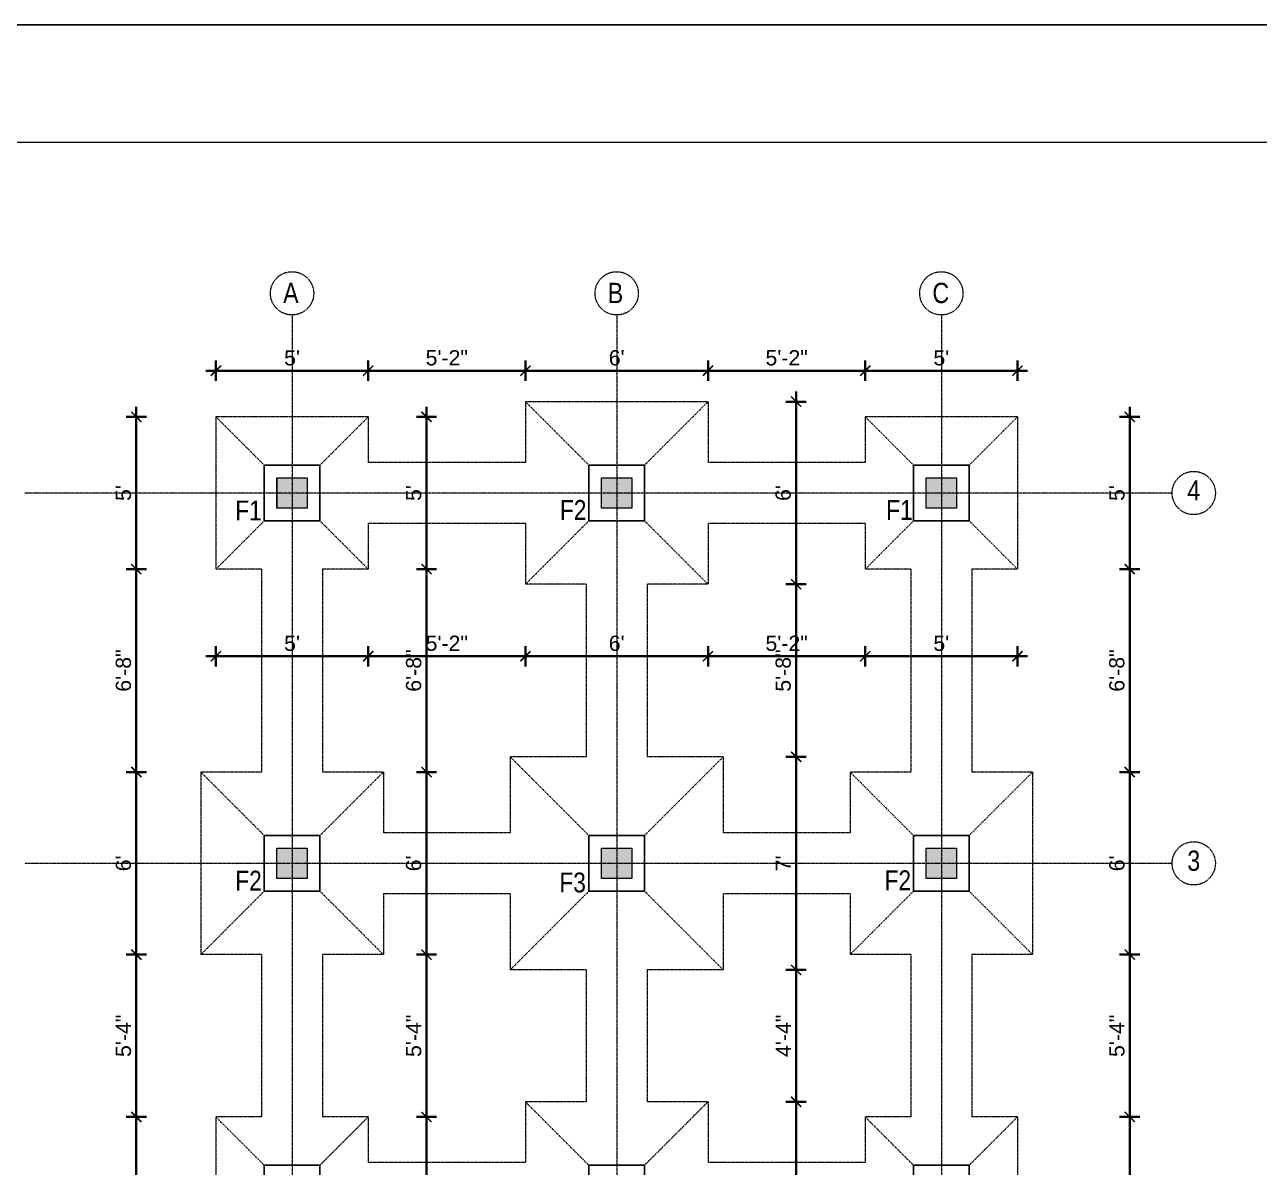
# Model space of a CAD drawing. Header units: inches. Extents: x 85856 to 287200, y -126184 to 75211.
# Drawn here: x 186361.9 to 186848.7, y -23854.2 to -23403.8 of the extents above; entities that cross this region are included whole.
import ezdxf

# ---------------------------------------------------------------- set-up
doc = ezdxf.new("R2010")
doc.units = ezdxf.units.IN
doc.header["$LTSCALE"] = 0.5
doc.header["$MEASUREMENT"] = 0
doc.header["$PDMODE"] = 66
doc.linetypes.add('CENTER', pattern=[2, 1.25, -0.25, 0.25, -0.25])
for name, color, linetype, lineweight in [('Annotate-Lite.w', 177, 'Continuous', 9), ('Annotations-Bold.w', 177, 'Continuous', 13), ('ELE1', 3, 'Continuous', 9), ('Toilet', 7, 'Continuous', 25), ('wall', 1, 'Continuous', 40)]:
    doc.layers.add(name, color=color, linetype=linetype, lineweight=lineweight)
doc.styles.add('ARAIL', font='ARIALN.TTF')
doc.styles.get("Standard").update_dxf_attribs({"font": 'arial.ttf'})
doc.dimstyles.new('1 by 96', dxfattribs={"dimtxt": 6, "dimasz": 4, "dimexe": 4, "dimexo": 4, "dimgap": 2, "dimtad": 1, "dimdec": 0, "dimzin": 0, "dimdsep": 46, "dimlunit": 4, "dimtxsty": 'Standard', "dimblk": 'ARCHTICK', "dimcen": 0, "dimdle": 4, "dimadec": 0, "dimazin": 0, "dimtfac": 1, "dimtdec": 0, "dimtix": 1, "dimtofl": 0, "dimtmove": 1, "dimatfit": 3, "dimldrblk": 'ARCHTICK', "dimfxl": 4, "dimfxlon": 1, "dimtolj": 1, "dimtzin": 0, "dimlwd": -1, "dimlwe": -1, "dimarcsym": 0})

# ---------------------------------------------------------------- blocks, each defined once
blk = doc.blocks.new('_ArchTick')
at = {"color": 0, "linetype": 'ByBlock', "const_width": 0.15}
blk.add_lwpolyline([(-0.5, -0.5), (0.5, 0.5)], dxfattribs=at)
blk = doc.blocks.new('*D1182')
at = {"layer": 'Defpoints', "color": 0, "transparency": 16777216}
for p in [(186497.3, -23540.18), (186437.3, -23558.39), (186497.3, -23558.39)]:
    blk.add_point(p, dxfattribs=at)
at = {"layer": 'wall', "color": 0, "transparency": 16777216}
for p, q in [((186437.3, -23544.18), (186437.3, -23536.18)), ((186497.3, -23544.18), (186497.3, -23536.18)), ((186433.3, -23540.18), (186501.3, -23540.18))]:
    blk.add_line(p, q, dxfattribs=at)
at = {"layer": 'wall', "color": 0, "transparency": 16777216, "xscale": 4, "yscale": 4, "zscale": 4, "rotation": 180}
blk.add_blockref('_ArchTick', (186437.3, -23540.18), dxfattribs=at)
at = {"layer": 'wall', "color": 0, "transparency": 16777216, "xscale": 4, "yscale": 4, "zscale": 4}
blk.add_blockref('_ArchTick', (186497.3, -23540.18), dxfattribs=at)
at = {"layer": 'wall', "color": 0, "transparency": 16777216, "insert": (186467.3, -23535.13), "char_height": 6, "attachment_point": 5}
blk.add_mtext("\\A1;5'", dxfattribs=at)
blk = doc.blocks.new('*D1183')
at = {"layer": 'Defpoints', "color": 0, "transparency": 16777216}
for p in [(186559.3, -23540.18), (186559.3, -23552.39), (186497.3, -23558.39)]:
    blk.add_point(p, dxfattribs=at)
at = {"layer": 'wall', "color": 0, "transparency": 16777216}
for p, q in [((186497.3, -23544.18), (186497.3, -23536.18)), ((186559.3, -23544.18), (186559.3, -23536.18)), ((186493.3, -23540.18), (186563.3, -23540.18))]:
    blk.add_line(p, q, dxfattribs=at)
at = {"layer": 'wall', "color": 0, "transparency": 16777216, "xscale": 4, "yscale": 4, "zscale": 4, "rotation": 180}
blk.add_blockref('_ArchTick', (186497.3, -23540.18), dxfattribs=at)
at = {"layer": 'wall', "color": 0, "transparency": 16777216, "xscale": 4, "yscale": 4, "zscale": 4}
blk.add_blockref('_ArchTick', (186559.3, -23540.18), dxfattribs=at)
at = {"layer": 'wall', "color": 0, "transparency": 16777216, "insert": (186528.3, -23535.12), "char_height": 6, "attachment_point": 5}
blk.add_mtext('\\A1;5\'-2"', dxfattribs=at)
blk = doc.blocks.new('*D1184')
at = {"layer": 'Defpoints', "color": 0, "transparency": 16777216}
for p in [(186631.3, -23540.18), (186559.3, -23552.39), (186631.3, -23552.39)]:
    blk.add_point(p, dxfattribs=at)
at = {"layer": 'wall', "color": 0, "transparency": 16777216}
for p, q in [((186559.3, -23544.18), (186559.3, -23536.18)), ((186631.3, -23544.18), (186631.3, -23536.18)), ((186555.3, -23540.18), (186635.3, -23540.18))]:
    blk.add_line(p, q, dxfattribs=at)
at = {"layer": 'wall', "color": 0, "transparency": 16777216, "xscale": 4, "yscale": 4, "zscale": 4, "rotation": 180}
blk.add_blockref('_ArchTick', (186559.3, -23540.18), dxfattribs=at)
at = {"layer": 'wall', "color": 0, "transparency": 16777216, "xscale": 4, "yscale": 4, "zscale": 4}
blk.add_blockref('_ArchTick', (186631.3, -23540.18), dxfattribs=at)
at = {"layer": 'wall', "color": 0, "transparency": 16777216, "insert": (186595.3, -23535.12), "char_height": 6, "attachment_point": 5}
blk.add_mtext("\\A1;6'", dxfattribs=at)
blk = doc.blocks.new('*D1185')
at = {"layer": 'Defpoints', "color": 0, "transparency": 16777216}
for p in [(186693.3, -23540.18), (186631.3, -23552.39), (186693.3, -23558.39)]:
    blk.add_point(p, dxfattribs=at)
at = {"layer": 'wall', "color": 0, "transparency": 16777216}
for p, q in [((186631.3, -23544.18), (186631.3, -23536.18)), ((186693.3, -23544.18), (186693.3, -23536.18)), ((186627.3, -23540.18), (186697.3, -23540.18))]:
    blk.add_line(p, q, dxfattribs=at)
at = {"layer": 'wall', "color": 0, "transparency": 16777216, "xscale": 4, "yscale": 4, "zscale": 4, "rotation": 180}
blk.add_blockref('_ArchTick', (186631.3, -23540.18), dxfattribs=at)
at = {"layer": 'wall', "color": 0, "transparency": 16777216, "xscale": 4, "yscale": 4, "zscale": 4}
blk.add_blockref('_ArchTick', (186693.3, -23540.18), dxfattribs=at)
at = {"layer": 'wall', "color": 0, "transparency": 16777216, "insert": (186662.3, -23535.12), "char_height": 6, "attachment_point": 5}
blk.add_mtext('\\A1;5\'-2"', dxfattribs=at)
blk = doc.blocks.new('*D1186')
at = {"layer": 'Defpoints', "color": 0, "transparency": 16777216}
for p in [(186753.3, -23540.18), (186693.3, -23558.39), (186753.3, -23558.39)]:
    blk.add_point(p, dxfattribs=at)
at = {"layer": 'wall', "color": 0, "transparency": 16777216}
for p, q in [((186693.3, -23544.18), (186693.3, -23536.18)), ((186753.3, -23544.18), (186753.3, -23536.18)), ((186689.3, -23540.18), (186757.3, -23540.18))]:
    blk.add_line(p, q, dxfattribs=at)
at = {"layer": 'wall', "color": 0, "transparency": 16777216, "xscale": 4, "yscale": 4, "zscale": 4, "rotation": 180}
blk.add_blockref('_ArchTick', (186693.3, -23540.18), dxfattribs=at)
at = {"layer": 'wall', "color": 0, "transparency": 16777216, "xscale": 4, "yscale": 4, "zscale": 4}
blk.add_blockref('_ArchTick', (186753.3, -23540.18), dxfattribs=at)
at = {"layer": 'wall', "color": 0, "transparency": 16777216, "insert": (186723.3, -23535.13), "char_height": 6, "attachment_point": 5}
blk.add_mtext("\\A1;5'", dxfattribs=at)
blk = doc.blocks.new('*D1187')
at = {"layer": 'Defpoints', "color": 0, "transparency": 16777216}
for p in [(186437.3, -23558.39), (186405.89, -23618.39), (186437.3, -23618.39)]:
    blk.add_point(p, dxfattribs=at)
at = {"layer": 'wall', "color": 0, "transparency": 16777216}
for p, q in [((186405.89, -23554.39), (186405.89, -23622.39)), ((186409.89, -23558.39), (186401.89, -23558.39)), ((186409.89, -23618.39), (186401.89, -23618.39))]:
    blk.add_line(p, q, dxfattribs=at)
at = {"layer": 'wall', "color": 0, "transparency": 16777216, "xscale": 4, "yscale": 4, "zscale": 4}
for p, rotation in [((186405.89, -23558.39), 90), ((186405.89, -23618.39), 270)]:
    blk.add_blockref('_ArchTick', p, dxfattribs=dict(at, rotation=rotation))
at = {"layer": 'wall', "color": 0, "transparency": 16777216, "insert": (186400.83, -23588.39), "char_height": 6, "attachment_point": 5, "rotation": 90}
blk.add_mtext("\\A1;5'", dxfattribs=at)
blk = doc.blocks.new('*D1188')
at = {"layer": 'Defpoints', "color": 0, "transparency": 16777216}
for p in [(186437.3, -23618.39), (186405.89, -23698.39), (186431.3, -23698.39)]:
    blk.add_point(p, dxfattribs=at)
at = {"layer": 'wall', "color": 0, "transparency": 16777216}
for p, q in [((186405.89, -23614.39), (186405.89, -23702.39)), ((186409.89, -23618.39), (186401.89, -23618.39)), ((186409.89, -23698.39), (186401.89, -23698.39))]:
    blk.add_line(p, q, dxfattribs=at)
at = {"layer": 'wall', "color": 0, "transparency": 16777216, "xscale": 4, "yscale": 4, "zscale": 4}
for p, rotation in [((186405.89, -23618.39), 90), ((186405.89, -23698.39), 270)]:
    blk.add_blockref('_ArchTick', p, dxfattribs=dict(at, rotation=rotation))
at = {"layer": 'wall', "color": 0, "transparency": 16777216, "insert": (186400.82, -23658.39), "char_height": 6, "attachment_point": 5, "rotation": 90}
blk.add_mtext('\\A1;6\'-8"', dxfattribs=at)
blk = doc.blocks.new('*D1189')
at = {"layer": 'Defpoints', "color": 0, "transparency": 16777216}
for p in [(186431.3, -23698.39), (186405.89, -23770.39), (186431.3, -23770.39)]:
    blk.add_point(p, dxfattribs=at)
at = {"layer": 'wall', "color": 0, "transparency": 16777216}
for p, q in [((186405.89, -23694.39), (186405.89, -23774.39)), ((186409.89, -23698.39), (186401.89, -23698.39)), ((186409.89, -23770.39), (186401.89, -23770.39))]:
    blk.add_line(p, q, dxfattribs=at)
at = {"layer": 'wall', "color": 0, "transparency": 16777216, "xscale": 4, "yscale": 4, "zscale": 4}
for p, rotation in [((186405.89, -23698.39), 90), ((186405.89, -23770.39), 270)]:
    blk.add_blockref('_ArchTick', p, dxfattribs=dict(at, rotation=rotation))
at = {"layer": 'wall', "color": 0, "transparency": 16777216, "insert": (186400.82, -23734.39), "char_height": 6, "attachment_point": 5, "rotation": 90}
blk.add_mtext("\\A1;6'", dxfattribs=at)
blk = doc.blocks.new('*D1190')
at = {"layer": 'Defpoints', "color": 0, "transparency": 16777216}
for p in [(186431.3, -23770.39), (186405.89, -23834.39), (186437.3, -23834.39)]:
    blk.add_point(p, dxfattribs=at)
at = {"layer": 'wall', "color": 0, "transparency": 16777216}
for p, q in [((186405.89, -23766.39), (186405.89, -23838.39)), ((186409.89, -23770.39), (186401.89, -23770.39)), ((186409.89, -23834.39), (186401.89, -23834.39))]:
    blk.add_line(p, q, dxfattribs=at)
at = {"layer": 'wall', "color": 0, "transparency": 16777216, "xscale": 4, "yscale": 4, "zscale": 4}
for p, rotation in [((186405.89, -23770.39), 90), ((186405.89, -23834.39), 270)]:
    blk.add_blockref('_ArchTick', p, dxfattribs=dict(at, rotation=rotation))
at = {"layer": 'wall', "color": 0, "transparency": 16777216, "insert": (186400.83, -23802.39), "char_height": 6, "attachment_point": 5, "rotation": 90}
blk.add_mtext('\\A1;5\'-4"', dxfattribs=at)
blk = doc.blocks.new('*D1191')
at = {"layer": 'Defpoints', "color": 0, "transparency": 16777216}
for p in [(186437.3, -23834.39), (186405.89, -23953.39), (186437.3, -23953.39)]:
    blk.add_point(p, dxfattribs=at)
at = {"layer": 'wall', "color": 0, "transparency": 16777216}
for p, q in [((186405.89, -23830.39), (186405.89, -23957.39)), ((186409.89, -23834.39), (186401.89, -23834.39)), ((186409.89, -23953.39), (186401.89, -23953.39))]:
    blk.add_line(p, q, dxfattribs=at)
at = {"layer": 'wall', "color": 0, "transparency": 16777216, "xscale": 4, "yscale": 4, "zscale": 4}
for p, rotation in [((186405.89, -23834.39), 90), ((186405.89, -23953.39), 270)]:
    blk.add_blockref('_ArchTick', p, dxfattribs=dict(at, rotation=rotation))
at = {"layer": 'wall', "color": 0, "transparency": 16777216, "insert": (186400.82, -23893.89), "char_height": 6, "attachment_point": 5, "rotation": 90}
blk.add_mtext('\\A1;9\'-11"', dxfattribs=at)
blk = doc.blocks.new('*D1197')
at = {"layer": 'Defpoints', "color": 0, "transparency": 16777216}
for p in [(186753.3, -23834.39), (186797.59, -23834.39), (186753.3, -23894.39)]:
    blk.add_point(p, dxfattribs=at)
at = {"layer": 'wall', "color": 0, "transparency": 16777216}
for p, q in [((186797.59, -23898.39), (186797.59, -23830.39)), ((186793.59, -23834.39), (186801.59, -23834.39)), ((186793.59, -23894.39), (186801.59, -23894.39))]:
    blk.add_line(p, q, dxfattribs=at)
at = {"layer": 'wall', "color": 0, "transparency": 16777216, "xscale": 4, "yscale": 4, "zscale": 4}
for p, rotation in [((186797.59, -23834.39), 90), ((186797.59, -23894.39), 270)]:
    blk.add_blockref('_ArchTick', p, dxfattribs=dict(at, rotation=rotation))
at = {"layer": 'wall', "color": 0, "transparency": 16777216, "insert": (186792.54, -23864.39), "char_height": 6, "attachment_point": 5, "rotation": 90}
blk.add_mtext("\\A1;5'", dxfattribs=at)
blk = doc.blocks.new('*D1198')
at = {"layer": 'Defpoints', "color": 0, "transparency": 16777216}
for p in [(186759.3, -23770.39), (186797.59, -23770.39), (186753.3, -23834.39)]:
    blk.add_point(p, dxfattribs=at)
at = {"layer": 'wall', "color": 0, "transparency": 16777216}
for p, q in [((186797.59, -23838.39), (186797.59, -23766.39)), ((186793.59, -23770.39), (186801.59, -23770.39)), ((186793.59, -23834.39), (186801.59, -23834.39))]:
    blk.add_line(p, q, dxfattribs=at)
at = {"layer": 'wall', "color": 0, "transparency": 16777216, "xscale": 4, "yscale": 4, "zscale": 4}
for p, rotation in [((186797.59, -23770.39), 90), ((186797.59, -23834.39), 270)]:
    blk.add_blockref('_ArchTick', p, dxfattribs=dict(at, rotation=rotation))
at = {"layer": 'wall', "color": 0, "transparency": 16777216, "insert": (186792.54, -23802.39), "char_height": 6, "attachment_point": 5, "rotation": 90}
blk.add_mtext('\\A1;5\'-4"', dxfattribs=at)
blk = doc.blocks.new('*D1199')
at = {"layer": 'Defpoints', "color": 0, "transparency": 16777216}
for p in [(186759.3, -23698.39), (186797.59, -23698.39), (186759.3, -23770.39)]:
    blk.add_point(p, dxfattribs=at)
at = {"layer": 'wall', "color": 0, "transparency": 16777216}
for p, q in [((186797.59, -23774.39), (186797.59, -23694.39)), ((186793.59, -23698.39), (186801.59, -23698.39)), ((186793.59, -23770.39), (186801.59, -23770.39))]:
    blk.add_line(p, q, dxfattribs=at)
at = {"layer": 'wall', "color": 0, "transparency": 16777216, "xscale": 4, "yscale": 4, "zscale": 4}
for p, rotation in [((186797.59, -23698.39), 90), ((186797.59, -23770.39), 270)]:
    blk.add_blockref('_ArchTick', p, dxfattribs=dict(at, rotation=rotation))
at = {"layer": 'wall', "color": 0, "transparency": 16777216, "insert": (186792.52, -23734.39), "char_height": 6, "attachment_point": 5, "rotation": 90}
blk.add_mtext("\\A1;6'", dxfattribs=at)
blk = doc.blocks.new('*D1200')
at = {"layer": 'Defpoints', "color": 0, "transparency": 16777216}
for p in [(186753.3, -23618.39), (186797.59, -23618.39), (186759.3, -23698.39)]:
    blk.add_point(p, dxfattribs=at)
at = {"layer": 'wall', "color": 0, "transparency": 16777216}
for p, q in [((186797.59, -23702.39), (186797.59, -23614.39)), ((186793.59, -23618.39), (186801.59, -23618.39)), ((186793.59, -23698.39), (186801.59, -23698.39))]:
    blk.add_line(p, q, dxfattribs=at)
at = {"layer": 'wall', "color": 0, "transparency": 16777216, "xscale": 4, "yscale": 4, "zscale": 4}
for p, rotation in [((186797.59, -23618.39), 90), ((186797.59, -23698.39), 270)]:
    blk.add_blockref('_ArchTick', p, dxfattribs=dict(at, rotation=rotation))
at = {"layer": 'wall', "color": 0, "transparency": 16777216, "insert": (186792.52, -23658.39), "char_height": 6, "attachment_point": 5, "rotation": 90}
blk.add_mtext('\\A1;6\'-8"', dxfattribs=at)
blk = doc.blocks.new('*D1201')
at = {"layer": 'Defpoints', "color": 0, "transparency": 16777216}
for p in [(186753.3, -23558.39), (186797.59, -23558.39), (186753.3, -23618.39)]:
    blk.add_point(p, dxfattribs=at)
at = {"layer": 'wall', "color": 0, "transparency": 16777216}
for p, q in [((186797.59, -23622.39), (186797.59, -23554.39)), ((186793.59, -23558.39), (186801.59, -23558.39)), ((186793.59, -23618.39), (186801.59, -23618.39))]:
    blk.add_line(p, q, dxfattribs=at)
at = {"layer": 'wall', "color": 0, "transparency": 16777216, "xscale": 4, "yscale": 4, "zscale": 4}
for p, rotation in [((186797.59, -23558.39), 90), ((186797.59, -23618.39), 270)]:
    blk.add_blockref('_ArchTick', p, dxfattribs=dict(at, rotation=rotation))
at = {"layer": 'wall', "color": 0, "transparency": 16777216, "insert": (186792.54, -23588.39), "char_height": 6, "attachment_point": 5, "rotation": 90}
blk.add_mtext("\\A1;5'", dxfattribs=at)
blk = doc.blocks.new('*D1202')
at = {"layer": 'Defpoints', "color": 0, "transparency": 16777216}
for p in [(186437.3, -23618.39), (186497.3, -23618.39), (186497.3, -23652.74)]:
    blk.add_point(p, dxfattribs=at)
at = {"layer": 'wall', "color": 0, "transparency": 16777216}
for p, q in [((186433.3, -23652.74), (186501.3, -23652.74)), ((186437.3, -23648.74), (186437.3, -23656.74)), ((186497.3, -23648.74), (186497.3, -23656.74))]:
    blk.add_line(p, q, dxfattribs=at)
at = {"layer": 'wall', "color": 0, "transparency": 16777216, "xscale": 4, "yscale": 4, "zscale": 4, "rotation": 180}
blk.add_blockref('_ArchTick', (186437.3, -23652.74), dxfattribs=at)
at = {"layer": 'wall', "color": 0, "transparency": 16777216, "xscale": 4, "yscale": 4, "zscale": 4}
blk.add_blockref('_ArchTick', (186497.3, -23652.74), dxfattribs=at)
at = {"layer": 'wall', "color": 0, "transparency": 16777216, "insert": (186467.3, -23647.69), "char_height": 6, "attachment_point": 5}
blk.add_mtext("\\A1;5'", dxfattribs=at)
blk = doc.blocks.new('*D1203')
at = {"layer": 'Defpoints', "color": 0, "transparency": 16777216}
for p in [(186497.3, -23618.39), (186559.3, -23624.39), (186559.3, -23652.74)]:
    blk.add_point(p, dxfattribs=at)
at = {"layer": 'wall', "color": 0, "transparency": 16777216}
for p, q in [((186493.3, -23652.74), (186563.3, -23652.74)), ((186497.3, -23648.74), (186497.3, -23656.74)), ((186559.3, -23648.74), (186559.3, -23656.74))]:
    blk.add_line(p, q, dxfattribs=at)
at = {"layer": 'wall', "color": 0, "transparency": 16777216, "xscale": 4, "yscale": 4, "zscale": 4, "rotation": 180}
blk.add_blockref('_ArchTick', (186497.3, -23652.74), dxfattribs=at)
at = {"layer": 'wall', "color": 0, "transparency": 16777216, "xscale": 4, "yscale": 4, "zscale": 4}
blk.add_blockref('_ArchTick', (186559.3, -23652.74), dxfattribs=at)
at = {"layer": 'wall', "color": 0, "transparency": 16777216, "insert": (186528.3, -23647.68), "char_height": 6, "attachment_point": 5}
blk.add_mtext('\\A1;5\'-2"', dxfattribs=at)
blk = doc.blocks.new('*D1204')
at = {"layer": 'Defpoints', "color": 0, "transparency": 16777216}
for p in [(186559.3, -23624.39), (186631.3, -23624.39), (186631.3, -23652.74)]:
    blk.add_point(p, dxfattribs=at)
at = {"layer": 'wall', "color": 0, "transparency": 16777216}
for p, q in [((186555.3, -23652.74), (186635.3, -23652.74)), ((186559.3, -23648.74), (186559.3, -23656.74)), ((186631.3, -23648.74), (186631.3, -23656.74))]:
    blk.add_line(p, q, dxfattribs=at)
at = {"layer": 'wall', "color": 0, "transparency": 16777216, "xscale": 4, "yscale": 4, "zscale": 4, "rotation": 180}
blk.add_blockref('_ArchTick', (186559.3, -23652.74), dxfattribs=at)
at = {"layer": 'wall', "color": 0, "transparency": 16777216, "xscale": 4, "yscale": 4, "zscale": 4}
blk.add_blockref('_ArchTick', (186631.3, -23652.74), dxfattribs=at)
at = {"layer": 'wall', "color": 0, "transparency": 16777216, "insert": (186595.3, -23647.68), "char_height": 6, "attachment_point": 5}
blk.add_mtext("\\A1;6'", dxfattribs=at)
blk = doc.blocks.new('*D1205')
at = {"layer": 'Defpoints', "color": 0, "transparency": 16777216}
for p in [(186693.3, -23618.39), (186631.3, -23624.39), (186693.3, -23652.74)]:
    blk.add_point(p, dxfattribs=at)
at = {"layer": 'wall', "color": 0, "transparency": 16777216}
for p, q in [((186627.3, -23652.74), (186697.3, -23652.74)), ((186631.3, -23648.74), (186631.3, -23656.74)), ((186693.3, -23648.74), (186693.3, -23656.74))]:
    blk.add_line(p, q, dxfattribs=at)
at = {"layer": 'wall', "color": 0, "transparency": 16777216, "xscale": 4, "yscale": 4, "zscale": 4, "rotation": 180}
blk.add_blockref('_ArchTick', (186631.3, -23652.74), dxfattribs=at)
at = {"layer": 'wall', "color": 0, "transparency": 16777216, "xscale": 4, "yscale": 4, "zscale": 4}
blk.add_blockref('_ArchTick', (186693.3, -23652.74), dxfattribs=at)
at = {"layer": 'wall', "color": 0, "transparency": 16777216, "insert": (186662.3, -23647.68), "char_height": 6, "attachment_point": 5}
blk.add_mtext('\\A1;5\'-2"', dxfattribs=at)
blk = doc.blocks.new('*D1206')
at = {"layer": 'Defpoints', "color": 0, "transparency": 16777216}
for p in [(186693.3, -23618.39), (186753.3, -23618.39), (186753.3, -23652.74)]:
    blk.add_point(p, dxfattribs=at)
at = {"layer": 'wall', "color": 0, "transparency": 16777216}
for p, q in [((186689.3, -23652.74), (186757.3, -23652.74)), ((186693.3, -23648.74), (186693.3, -23656.74)), ((186753.3, -23648.74), (186753.3, -23656.74))]:
    blk.add_line(p, q, dxfattribs=at)
at = {"layer": 'wall', "color": 0, "transparency": 16777216, "xscale": 4, "yscale": 4, "zscale": 4, "rotation": 180}
blk.add_blockref('_ArchTick', (186693.3, -23652.74), dxfattribs=at)
at = {"layer": 'wall', "color": 0, "transparency": 16777216, "xscale": 4, "yscale": 4, "zscale": 4}
blk.add_blockref('_ArchTick', (186753.3, -23652.74), dxfattribs=at)
at = {"layer": 'wall', "color": 0, "transparency": 16777216, "insert": (186723.3, -23647.69), "char_height": 6, "attachment_point": 5}
blk.add_mtext("\\A1;5'", dxfattribs=at)
blk = doc.blocks.new('*D1207')
at = {"layer": 'Defpoints', "color": 0, "transparency": 16777216}
for p in [(186497.3, -23558.39), (186497.3, -23618.39), (186520.31, -23618.39)]:
    blk.add_point(p, dxfattribs=at)
at = {"layer": 'wall', "color": 0, "transparency": 16777216}
for p, q in [((186520.31, -23554.39), (186520.31, -23622.39)), ((186516.31, -23558.39), (186524.31, -23558.39)), ((186516.31, -23618.39), (186524.31, -23618.39))]:
    blk.add_line(p, q, dxfattribs=at)
at = {"layer": 'wall', "color": 0, "transparency": 16777216, "xscale": 4, "yscale": 4, "zscale": 4}
for p, rotation in [((186520.31, -23558.39), 90), ((186520.31, -23618.39), 270)]:
    blk.add_blockref('_ArchTick', p, dxfattribs=dict(at, rotation=rotation))
at = {"layer": 'wall', "color": 0, "transparency": 16777216, "insert": (186515.26, -23588.39), "char_height": 6, "attachment_point": 5, "rotation": 90}
blk.add_mtext("\\A1;5'", dxfattribs=at)
blk = doc.blocks.new('*D1208')
at = {"layer": 'Defpoints', "color": 0, "transparency": 16777216}
for p in [(186497.3, -23618.39), (186503.3, -23698.39), (186520.31, -23698.39)]:
    blk.add_point(p, dxfattribs=at)
at = {"layer": 'wall', "color": 0, "transparency": 16777216}
for p, q in [((186520.31, -23614.39), (186520.31, -23702.39)), ((186516.31, -23618.39), (186524.31, -23618.39)), ((186516.31, -23698.39), (186524.31, -23698.39))]:
    blk.add_line(p, q, dxfattribs=at)
at = {"layer": 'wall', "color": 0, "transparency": 16777216, "xscale": 4, "yscale": 4, "zscale": 4}
for p, rotation in [((186520.31, -23618.39), 90), ((186520.31, -23698.39), 270)]:
    blk.add_blockref('_ArchTick', p, dxfattribs=dict(at, rotation=rotation))
at = {"layer": 'wall', "color": 0, "transparency": 16777216, "insert": (186515.25, -23658.39), "char_height": 6, "attachment_point": 5, "rotation": 90}
blk.add_mtext('\\A1;6\'-8"', dxfattribs=at)
blk = doc.blocks.new('*D1209')
at = {"layer": 'Defpoints', "color": 0, "transparency": 16777216}
for p in [(186503.3, -23698.39), (186503.3, -23770.39), (186520.31, -23770.39)]:
    blk.add_point(p, dxfattribs=at)
at = {"layer": 'wall', "color": 0, "transparency": 16777216}
for p, q in [((186520.31, -23694.39), (186520.31, -23774.39)), ((186516.31, -23698.39), (186524.31, -23698.39)), ((186516.31, -23770.39), (186524.31, -23770.39))]:
    blk.add_line(p, q, dxfattribs=at)
at = {"layer": 'wall', "color": 0, "transparency": 16777216, "xscale": 4, "yscale": 4, "zscale": 4}
for p, rotation in [((186520.31, -23698.39), 90), ((186520.31, -23770.39), 270)]:
    blk.add_blockref('_ArchTick', p, dxfattribs=dict(at, rotation=rotation))
at = {"layer": 'wall', "color": 0, "transparency": 16777216, "insert": (186515.25, -23734.39), "char_height": 6, "attachment_point": 5, "rotation": 90}
blk.add_mtext("\\A1;6'", dxfattribs=at)
blk = doc.blocks.new('*D1210')
at = {"layer": 'Defpoints', "color": 0, "transparency": 16777216}
for p in [(186503.3, -23770.39), (186497.3, -23834.39), (186520.31, -23834.39)]:
    blk.add_point(p, dxfattribs=at)
at = {"layer": 'wall', "color": 0, "transparency": 16777216}
for p, q in [((186520.31, -23766.39), (186520.31, -23838.39)), ((186516.31, -23770.39), (186524.31, -23770.39)), ((186516.31, -23834.39), (186524.31, -23834.39))]:
    blk.add_line(p, q, dxfattribs=at)
at = {"layer": 'wall', "color": 0, "transparency": 16777216, "xscale": 4, "yscale": 4, "zscale": 4}
for p, rotation in [((186520.31, -23770.39), 90), ((186520.31, -23834.39), 270)]:
    blk.add_blockref('_ArchTick', p, dxfattribs=dict(at, rotation=rotation))
at = {"layer": 'wall', "color": 0, "transparency": 16777216, "insert": (186515.26, -23802.39), "char_height": 6, "attachment_point": 5, "rotation": 90}
blk.add_mtext('\\A1;5\'-4"', dxfattribs=at)
blk = doc.blocks.new('*D1211')
at = {"layer": 'Defpoints', "color": 0, "transparency": 16777216}
for p in [(186497.3, -23834.39), (186497.3, -23953.39), (186520.31, -23953.39)]:
    blk.add_point(p, dxfattribs=at)
at = {"layer": 'wall', "color": 0, "transparency": 16777216}
for p, q in [((186520.31, -23830.39), (186520.31, -23957.39)), ((186516.31, -23834.39), (186524.31, -23834.39)), ((186516.31, -23953.39), (186524.31, -23953.39))]:
    blk.add_line(p, q, dxfattribs=at)
at = {"layer": 'wall', "color": 0, "transparency": 16777216, "xscale": 4, "yscale": 4, "zscale": 4}
for p, rotation in [((186520.31, -23834.39), 90), ((186520.31, -23953.39), 270)]:
    blk.add_blockref('_ArchTick', p, dxfattribs=dict(at, rotation=rotation))
at = {"layer": 'wall', "color": 0, "transparency": 16777216, "insert": (186515.25, -23893.89), "char_height": 6, "attachment_point": 5, "rotation": 90}
blk.add_mtext('\\A1;9\'-11"', dxfattribs=at)
blk = doc.blocks.new('*D1212')
at = {"layer": 'Defpoints', "color": 0, "transparency": 16777216}
for p in [(186631.3, -23828.39), (186666.04, -23828.39), (186631.3, -23959.39)]:
    blk.add_point(p, dxfattribs=at)
at = {"layer": 'wall', "color": 0, "transparency": 16777216}
for p, q in [((186662.04, -23828.39), (186670.04, -23828.39)), ((186666.04, -23963.39), (186666.04, -23824.39)), ((186662.04, -23959.39), (186670.04, -23959.39))]:
    blk.add_line(p, q, dxfattribs=at)
at = {"layer": 'wall', "color": 0, "transparency": 16777216, "xscale": 4, "yscale": 4, "zscale": 4}
for p, rotation in [((186666.04, -23828.39), 90), ((186666.04, -23959.39), 270)]:
    blk.add_blockref('_ArchTick', p, dxfattribs=dict(at, rotation=rotation))
at = {"layer": 'wall', "color": 0, "transparency": 16777216, "insert": (186660.98, -23893.89), "char_height": 6, "attachment_point": 5, "rotation": 90}
blk.add_mtext('\\A1;10\'-11"', dxfattribs=at)
blk = doc.blocks.new('*D1213')
at = {"layer": 'Defpoints', "color": 0, "transparency": 16777216}
for p in [(186637.3, -23776.39), (186666.04, -23776.39), (186631.3, -23828.39)]:
    blk.add_point(p, dxfattribs=at)
at = {"layer": 'wall', "color": 0, "transparency": 16777216}
for p, q in [((186666.04, -23832.39), (186666.04, -23772.39)), ((186662.04, -23776.39), (186670.04, -23776.39)), ((186662.04, -23828.39), (186670.04, -23828.39))]:
    blk.add_line(p, q, dxfattribs=at)
at = {"layer": 'wall', "color": 0, "transparency": 16777216, "xscale": 4, "yscale": 4, "zscale": 4}
for p, rotation in [((186666.04, -23776.39), 90), ((186666.04, -23828.39), 270)]:
    blk.add_blockref('_ArchTick', p, dxfattribs=dict(at, rotation=rotation))
at = {"layer": 'wall', "color": 0, "transparency": 16777216, "insert": (186661.04, -23802.39), "char_height": 6, "attachment_point": 5, "rotation": 90}
blk.add_mtext('\\A1;4\'-4"', dxfattribs=at)
blk = doc.blocks.new('*D1214')
at = {"layer": 'Defpoints', "color": 0, "transparency": 16777216}
for p in [(186637.3, -23692.39), (186666.04, -23692.39), (186637.3, -23776.39)]:
    blk.add_point(p, dxfattribs=at)
at = {"layer": 'wall', "color": 0, "transparency": 16777216}
for p, q in [((186666.04, -23780.39), (186666.04, -23688.39)), ((186662.04, -23692.39), (186670.04, -23692.39)), ((186662.04, -23776.39), (186670.04, -23776.39))]:
    blk.add_line(p, q, dxfattribs=at)
at = {"layer": 'wall', "color": 0, "transparency": 16777216, "xscale": 4, "yscale": 4, "zscale": 4}
for p, rotation in [((186666.04, -23692.39), 90), ((186666.04, -23776.39), 270)]:
    blk.add_blockref('_ArchTick', p, dxfattribs=dict(at, rotation=rotation))
at = {"layer": 'wall', "color": 0, "transparency": 16777216, "insert": (186661.04, -23734.39), "char_height": 6, "attachment_point": 5, "rotation": 90}
blk.add_mtext("\\A1;7'", dxfattribs=at)
blk = doc.blocks.new('*D1215')
at = {"layer": 'Defpoints', "color": 0, "transparency": 16777216}
for p in [(186631.3, -23624.39), (186666.04, -23624.39), (186637.3, -23692.39)]:
    blk.add_point(p, dxfattribs=at)
at = {"layer": 'wall', "color": 0, "transparency": 16777216}
for p, q in [((186666.04, -23696.39), (186666.04, -23620.39)), ((186662.04, -23624.39), (186670.04, -23624.39)), ((186662.04, -23692.39), (186670.04, -23692.39))]:
    blk.add_line(p, q, dxfattribs=at)
at = {"layer": 'wall', "color": 0, "transparency": 16777216, "xscale": 4, "yscale": 4, "zscale": 4}
for p, rotation in [((186666.04, -23624.39), 90), ((186666.04, -23692.39), 270)]:
    blk.add_blockref('_ArchTick', p, dxfattribs=dict(at, rotation=rotation))
at = {"layer": 'wall', "color": 0, "transparency": 16777216, "insert": (186660.98, -23658.39), "char_height": 6, "attachment_point": 5, "rotation": 90}
blk.add_mtext('\\A1;5\'-8"', dxfattribs=at)
blk = doc.blocks.new('*D1216')
at = {"layer": 'Defpoints', "color": 0, "transparency": 16777216}
for p in [(186631.3, -23552.39), (186666.04, -23552.39), (186631.3, -23624.39)]:
    blk.add_point(p, dxfattribs=at)
at = {"layer": 'wall', "color": 0, "transparency": 16777216}
for p, q in [((186666.04, -23628.39), (186666.04, -23548.39)), ((186662.04, -23552.39), (186670.04, -23552.39)), ((186662.04, -23624.39), (186670.04, -23624.39))]:
    blk.add_line(p, q, dxfattribs=at)
at = {"layer": 'wall', "color": 0, "transparency": 16777216, "xscale": 4, "yscale": 4, "zscale": 4}
for p, rotation in [((186666.04, -23552.39), 90), ((186666.04, -23624.39), 270)]:
    blk.add_blockref('_ArchTick', p, dxfattribs=dict(at, rotation=rotation))
at = {"layer": 'wall', "color": 0, "transparency": 16777216, "insert": (186660.98, -23588.39), "char_height": 6, "attachment_point": 5, "rotation": 90}
blk.add_mtext("\\A1;6'", dxfattribs=at)

msp = doc.modelspace()

# ---------------------------------------------------------------- hatches: boundary and pattern name
at = {"layer": 'wall'}
for points in [[(186461.3, -23582.39), (186461.3, -23594.39), (186473.3, -23594.39), (186473.3, -23582.39)], [(186601.3, -23582.39), (186589.3, -23582.39), (186589.3, -23594.39), (186601.3, -23594.39)], [(186729.3, -23582.39), (186717.3, -23582.39), (186717.3, -23594.39), (186729.3, -23594.39)], [(186473.3, -23728.39), (186461.3, -23728.39), (186461.3, -23740.39), (186473.3, -23740.39)], [(186601.3, -23728.39), (186589.3, -23728.39), (186589.3, -23740.39), (186601.3, -23740.39)], [(186729.3, -23728.39), (186717.3, -23728.39), (186717.3, -23740.39), (186729.3, -23740.39)]]:
    msp.add_hatch(color=256, dxfattribs=at).paths.add_polyline_path(points)

# ---------------------------------------------------------------- linework, layer by layer
at = {"layer": 'Annotate-Lite.w'}
msp.add_line((186461.3, -23582.39), (186461.3, -23594.39), dxfattribs=at)
for points in [[(186461.3, -23582.39), (186473.3, -23582.39), (186473.3, -23594.39), (186461.3, -23594.39)], [(186589.3, -23582.39), (186601.3, -23582.39), (186601.3, -23594.39), (186589.3, -23594.39)], [(186717.3, -23582.39), (186729.3, -23582.39), (186729.3, -23594.39), (186717.3, -23594.39)], [(186461.3, -23728.39), (186473.3, -23728.39), (186473.3, -23740.39), (186461.3, -23740.39)], [(186589.3, -23728.39), (186601.3, -23728.39), (186601.3, -23740.39), (186589.3, -23740.39)], [(186717.3, -23728.39), (186729.3, -23728.39), (186729.3, -23740.39), (186717.3, -23740.39)]]:
    msp.add_lwpolyline(points, close=True, dxfattribs=at)
at = {"layer": 'Annotations-Bold.w', "color": 0, "linetype": 'CENTER', "ltscale": 0.3}
for p, q in [((186467.3, -23518.2), (186467.3, -24020.44)), ((186595.3, -23518.2), (186595.3, -24020.44)), ((186723.3, -23518.2), (186723.3, -24020.44)), ((186559.3, -23552.39), (186559.3, -23576.39)), ((186631.3, -23552.39), (186559.3, -23552.39)), ((186584.3, -23577.39), (186559.3, -23552.39)), ((186606.3, -23577.39), (186631.3, -23552.39)), ((186631.3, -23552.39), (186631.3, -23576.39)), ((186437.3, -23558.39), (186437.3, -23618.39)), ((186497.3, -23558.39), (186437.3, -23558.39)), ((186456.3, -23577.39), (186437.3, -23558.39)), ((186478.3, -23577.39), (186497.3, -23558.39)), ((186497.3, -23558.39), (186497.3, -23576.39)), ((186693.3, -23558.39), (186693.3, -23576.39)), ((186753.3, -23558.39), (186693.3, -23558.39)), ((186712.3, -23577.39), (186693.3, -23558.39)), ((186734.3, -23577.39), (186753.3, -23558.39)), ((186753.3, -23558.39), (186753.3, -23618.39)), ((186559.3, -23576.39), (186497.3, -23576.39)), ((186693.3, -23576.39), (186631.3, -23576.39)), ((186814.28, -23588.39), (186361.88, -23588.39)), ((186456.3, -23599.39), (186437.3, -23618.39)), ((186478.3, -23599.39), (186497.3, -23618.39)), ((186584.3, -23599.39), (186559.3, -23624.39)), ((186606.3, -23599.39), (186631.3, -23624.39)), ((186712.3, -23599.39), (186693.3, -23618.39)), ((186734.3, -23599.39), (186753.3, -23618.39)), ((186497.3, -23600.39), (186497.3, -23618.39)), ((186559.3, -23600.39), (186497.3, -23600.39)), ((186559.3, -23600.39), (186559.3, -23624.39)), ((186693.3, -23600.39), (186631.3, -23600.39)), ((186631.3, -23600.39), (186631.3, -23624.39)), ((186693.3, -23600.39), (186693.3, -23618.39)), ((186455.3, -23618.39), (186437.3, -23618.39)), ((186455.3, -23618.39), (186455.3, -23698.39)), ((186479.3, -23618.39), (186479.3, -23698.39)), ((186497.3, -23618.39), (186479.3, -23618.39)), ((186711.3, -23618.39), (186693.3, -23618.39)), ((186711.3, -23618.39), (186711.3, -23698.39)), ((186735.3, -23618.39), (186735.3, -23698.39)), ((186753.3, -23618.39), (186735.3, -23618.39)), ((186583.3, -23624.39), (186559.3, -23624.39)), ((186583.3, -23624.39), (186583.3, -23692.39)), ((186607.3, -23624.39), (186607.3, -23692.39)), ((186631.3, -23624.39), (186607.3, -23624.39)), ((186553.3, -23692.39), (186553.3, -23722.39)), ((186583.3, -23692.39), (186553.3, -23692.39)), ((186584.3, -23723.39), (186553.3, -23692.39)), ((186606.3, -23723.39), (186637.3, -23692.39)), ((186637.3, -23692.39), (186607.3, -23692.39)), ((186637.3, -23692.39), (186637.3, -23722.39)), ((186431.3, -23698.39), (186431.3, -23770.39)), ((186431.3, -23698.39), (186431.3, -23770.39)), ((186455.3, -23698.39), (186431.3, -23698.39)), ((186456.3, -23723.39), (186431.3, -23698.39)), ((186478.3, -23723.39), (186503.3, -23698.39)), ((186503.3, -23698.39), (186479.3, -23698.39)), ((186503.3, -23698.39), (186503.3, -23722.39)), ((186687.3, -23698.39), (186687.3, -23722.39)), ((186711.3, -23698.39), (186687.3, -23698.39)), ((186712.3, -23723.39), (186687.3, -23698.39)), ((186734.3, -23723.39), (186759.3, -23698.39)), ((186759.3, -23698.39), (186735.3, -23698.39)), ((186759.3, -23698.39), (186759.3, -23770.39)), ((186553.3, -23722.39), (186503.3, -23722.39)), ((186687.3, -23722.39), (186637.3, -23722.39)), ((186553.3, -23734.39), (186361.88, -23734.39)), ((186814.28, -23734.39), (186553.3, -23734.39)), ((186456.3, -23745.39), (186431.3, -23770.39)), ((186478.3, -23745.39), (186503.3, -23770.39)), ((186584.3, -23745.39), (186553.3, -23776.39)), ((186606.3, -23745.39), (186637.3, -23776.39)), ((186712.3, -23745.39), (186687.3, -23770.39)), ((186734.3, -23745.39), (186759.3, -23770.39)), ((186553.3, -23746.39), (186503.3, -23746.39)), ((186503.3, -23746.39), (186503.3, -23770.39)), ((186553.3, -23746.39), (186553.3, -23776.39)), ((186687.3, -23746.39), (186637.3, -23746.39)), ((186637.3, -23746.39), (186637.3, -23776.39)), ((186687.3, -23746.39), (186687.3, -23770.39)), ((186455.3, -23770.39), (186431.3, -23770.39)), ((186455.3, -23770.39), (186455.3, -23834.39)), ((186479.3, -23770.39), (186479.3, -23834.39)), ((186503.3, -23770.39), (186479.3, -23770.39)), ((186711.3, -23770.39), (186687.3, -23770.39)), ((186711.3, -23770.39), (186711.3, -23834.39)), ((186735.3, -23770.39), (186735.3, -23834.39)), ((186759.3, -23770.39), (186735.3, -23770.39)), ((186583.3, -23776.39), (186553.3, -23776.39)), ((186583.3, -23776.39), (186583.3, -23828.39)), ((186607.3, -23776.39), (186607.3, -23828.39)), ((186637.3, -23776.39), (186607.3, -23776.39)), ((186559.3, -23828.39), (186559.3, -23852.39)), ((186583.3, -23828.39), (186559.3, -23828.39)), ((186584.3, -23853.39), (186559.3, -23828.39)), ((186606.3, -23853.39), (186631.3, -23828.39)), ((186631.3, -23828.39), (186607.3, -23828.39)), ((186631.3, -23828.39), (186631.3, -23852.39)), ((186437.3, -23834.39), (186437.3, -23953.39)), ((186455.3, -23834.39), (186437.3, -23834.39)), ((186456.3, -23853.39), (186437.3, -23834.39)), ((186478.3, -23853.39), (186497.3, -23834.39)), ((186497.3, -23834.39), (186479.3, -23834.39)), ((186497.3, -23834.39), (186497.3, -23852.39)), ((186693.3, -23834.39), (186693.3, -23852.39)), ((186711.3, -23834.39), (186693.3, -23834.39)), ((186712.3, -23853.39), (186693.3, -23834.39)), ((186734.3, -23853.39), (186753.3, -23834.39)), ((186753.3, -23834.39), (186735.3, -23834.39)), ((186753.3, -23834.39), (186753.3, -23894.39)), ((186559.3, -23852.39), (186497.3, -23852.39)), ((186693.3, -23852.39), (186631.3, -23852.39))]:
    msp.add_line(p, q, dxfattribs=at)
for centre in [(186467.3, -23509.67), (186595.3, -23509.67), (186723.3, -23509.67), (186822.82, -23588.39), (186822.82, -23734.39)]:
    msp.add_circle(centre, 8.53, dxfattribs=at)
at = {"layer": 'Defpoints'}
msp.add_lwpolyline([(188922.9, -23403.77), (185745.3, -23403.77), (185745.3, -25651.74), (188922.9, -25651.74)], close=True, dxfattribs=at)
at = {"layer": 'ELE1'}
msp.add_lwpolyline([(185791.62, -23450.09), (188876.58, -23450.09), (188876.58, -25605.42), (185791.62, -25605.42)], close=True, dxfattribs=at)
msp.add_lwpolyline([(185791.62, -23450.09), (188876.58, -23450.09), (188876.58, -25605.42), (185791.62, -25605.42)], close=True, dxfattribs=at)
at = {"layer": 'Toilet'}
for points in [[(186456.3, -23577.39), (186478.3, -23577.39), (186478.3, -23599.39), (186456.3, -23599.39)], [(186584.3, -23577.39), (186606.3, -23577.39), (186606.3, -23599.39), (186584.3, -23599.39)], [(186712.3, -23577.39), (186734.3, -23577.39), (186734.3, -23599.39), (186712.3, -23599.39)], [(186456.3, -23723.39), (186478.3, -23723.39), (186478.3, -23745.39), (186456.3, -23745.39)], [(186584.3, -23723.39), (186606.3, -23723.39), (186606.3, -23745.39), (186584.3, -23745.39)], [(186712.3, -23723.39), (186734.3, -23723.39), (186734.3, -23745.39), (186712.3, -23745.39)], [(186712.3, -23853.39), (186734.3, -23853.39), (186734.3, -23875.39), (186712.3, -23875.39)]]:
    msp.add_lwpolyline(points, close=True, dxfattribs=at)
for points in [[(186456.3, -23923.39), (186456.3, -23853.39), (186478.3, -23853.39), (186478.3, -23875.39)], [(186584.3, -23923.39), (186584.3, -23853.39), (186606.3, -23853.39), (186606.3, -23923.39)]]:
    msp.add_lwpolyline(points, dxfattribs=at)

# ---------------------------------------------------------------- texts
at = {"layer": 'Annotations-Bold.w', "color": 0, "linetype": 'CENTER', "ltscale": 0.3, "attachment_point": 1, "style": 'ARAIL'}
for s, insert, char_height in [('A', (186463.77, -23505.53), 8), ('B', (186591.77, -23505.53), 8), ('C', (186719.77, -23505.53), 8), ('4', (186820.27, -23583.34), 8), ('F1', (186444.87, -23591.36), 7.84), ('F2', (186572.89, -23591.16), 7.84), ('F1', (186701.55, -23591.17), 7.84), ('3', (186820.27, -23729.34), 8), ('F2', (186444.87, -23737.3), 7.84), ('F3', (186572.67, -23738.01), 7.84), ('F2', (186700.9, -23737.16), 7.84)]:
    msp.add_mtext_dynamic_manual_height_columns(s, width=6.5393, gutter_width=100, heights=[0], dxfattribs=dict(at, insert=insert, char_height=char_height))

# ---------------------------------------------------------------- dimensions: what is measured, and where the dimension line sits
at = {"layer": 'wall'}
for base, p1, p2, picture, middle in [((186497.3, -23540.18), (186437.3, -23558.39), (186497.3, -23558.39), '*D1182', (186467.3, -23535.13)), ((186559.3, -23540.18), (186497.3, -23558.39), (186559.3, -23552.39), '*D1183', (186528.3, -23535.12)), ((186631.3, -23540.18), (186559.3, -23552.39), (186631.3, -23552.39), '*D1184', (186595.3, -23535.12)), ((186693.3, -23540.18), (186631.3, -23552.39), (186693.3, -23558.39), '*D1185', (186662.3, -23535.12)), ((186753.3, -23540.18), (186693.3, -23558.39), (186753.3, -23558.39), '*D1186', (186723.3, -23535.13)), ((186497.3, -23652.74), (186437.3, -23618.39), (186497.3, -23618.39), '*D1202', (186467.3, -23647.69)), ((186559.3, -23652.74), (186497.3, -23618.39), (186559.3, -23624.39), '*D1203', (186528.3, -23647.68)), ((186693.3, -23652.74), (186631.3, -23624.39), (186693.3, -23618.39), '*D1205', (186662.3, -23647.68)), ((186753.3, -23652.74), (186693.3, -23618.39), (186753.3, -23618.39), '*D1206', (186723.3, -23647.69)), ((186631.3, -23652.74), (186559.3, -23624.39), (186631.3, -23624.39), '*D1204', (186595.3, -23647.68))]:
    dim = msp.add_linear_dim(base=base, p1=p1, p2=p2, dimstyle='1 by 96', dxfattribs=at)
    dim.commit()
    dim.dimension.update_dxf_attribs({"geometry": picture, "text_midpoint": middle})
for base, p1, p2, picture, middle in [((186666.04, -23552.39), (186631.3, -23624.39), (186631.3, -23552.39), '*D1216', (186660.98, -23588.39)), ((186405.89, -23618.39), (186437.3, -23558.39), (186437.3, -23618.39), '*D1187', (186400.83, -23588.39)), ((186520.31, -23618.39), (186497.3, -23558.39), (186497.3, -23618.39), '*D1207', (186515.26, -23588.39)), ((186797.59, -23558.39), (186753.3, -23618.39), (186753.3, -23558.39), '*D1201', (186792.54, -23588.39)), ((186405.89, -23698.39), (186437.3, -23618.39), (186431.3, -23698.39), '*D1188', (186400.82, -23658.39)), ((186520.31, -23698.39), (186497.3, -23618.39), (186503.3, -23698.39), '*D1208', (186515.25, -23658.39)), ((186797.59, -23618.39), (186759.3, -23698.39), (186753.3, -23618.39), '*D1200', (186792.52, -23658.39)), ((186666.04, -23624.39), (186637.3, -23692.39), (186631.3, -23624.39), '*D1215', (186660.98, -23658.39)), ((186666.04, -23692.39), (186637.3, -23776.39), (186637.3, -23692.39), '*D1214', (186661.04, -23734.39)), ((186405.89, -23770.39), (186431.3, -23698.39), (186431.3, -23770.39), '*D1189', (186400.82, -23734.39)), ((186520.31, -23770.39), (186503.3, -23698.39), (186503.3, -23770.39), '*D1209', (186515.25, -23734.39)), ((186797.59, -23698.39), (186759.3, -23770.39), (186759.3, -23698.39), '*D1199', (186792.52, -23734.39)), ((186405.89, -23834.39), (186431.3, -23770.39), (186437.3, -23834.39), '*D1190', (186400.83, -23802.39)), ((186520.31, -23834.39), (186503.3, -23770.39), (186497.3, -23834.39), '*D1210', (186515.26, -23802.39)), ((186797.59, -23770.39), (186753.3, -23834.39), (186759.3, -23770.39), '*D1198', (186792.54, -23802.39)), ((186666.04, -23776.39), (186631.3, -23828.39), (186637.3, -23776.39), '*D1213', (186661.04, -23802.39)), ((186666.04, -23828.39), (186631.3, -23959.39), (186631.3, -23828.39), '*D1212', (186660.98, -23893.89)), ((186405.89, -23953.39), (186437.3, -23834.39), (186437.3, -23953.39), '*D1191', (186400.82, -23893.89)), ((186520.31, -23953.39), (186497.3, -23834.39), (186497.3, -23953.39), '*D1211', (186515.25, -23893.89)), ((186797.59, -23834.39), (186753.3, -23894.39), (186753.3, -23834.39), '*D1197', (186792.54, -23864.39))]:
    dim = msp.add_linear_dim(base=base, p1=p1, p2=p2, angle=90, dimstyle='1 by 96', dxfattribs=at)
    dim.commit()
    dim.dimension.update_dxf_attribs({"geometry": picture, "text_midpoint": middle})

doc.saveas('drawing.dxf')
